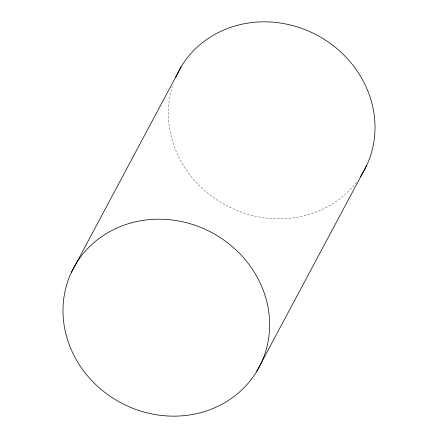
<?xml version="1.0" encoding="UTF-8"?>
<svg xmlns="http://www.w3.org/2000/svg" width="438" height="438" viewBox="0 0 438 438"><rect width="100%" height="100%" fill="white"/><g stroke="black" fill="none" stroke-linecap="round" stroke-linejoin="round"><path stroke-width="0.33" stroke-dasharray="2.19 1.64" d="M356.417 182.345A105.197 96.475 28.1 0 1 226.331 205.471A105.197 96.475 28.1 0 1 172.961 84.583"/><path stroke-width="0.66" d="M71.263 272.65L181.332 66.494M256.668 371.506A105.197 96.475 28.1 0 0 164.54 219.345A105.197 96.475 28.1 0 0 77.729 362.171A105.197 96.475 28.1 0 0 256.668 371.506L366.737 165.35M175.556 77.729A105.197 96.475 28.1 0 1 317.38 35.358A105.197 96.475 28.1 0 1 360.271 176.952"/></g></svg>
